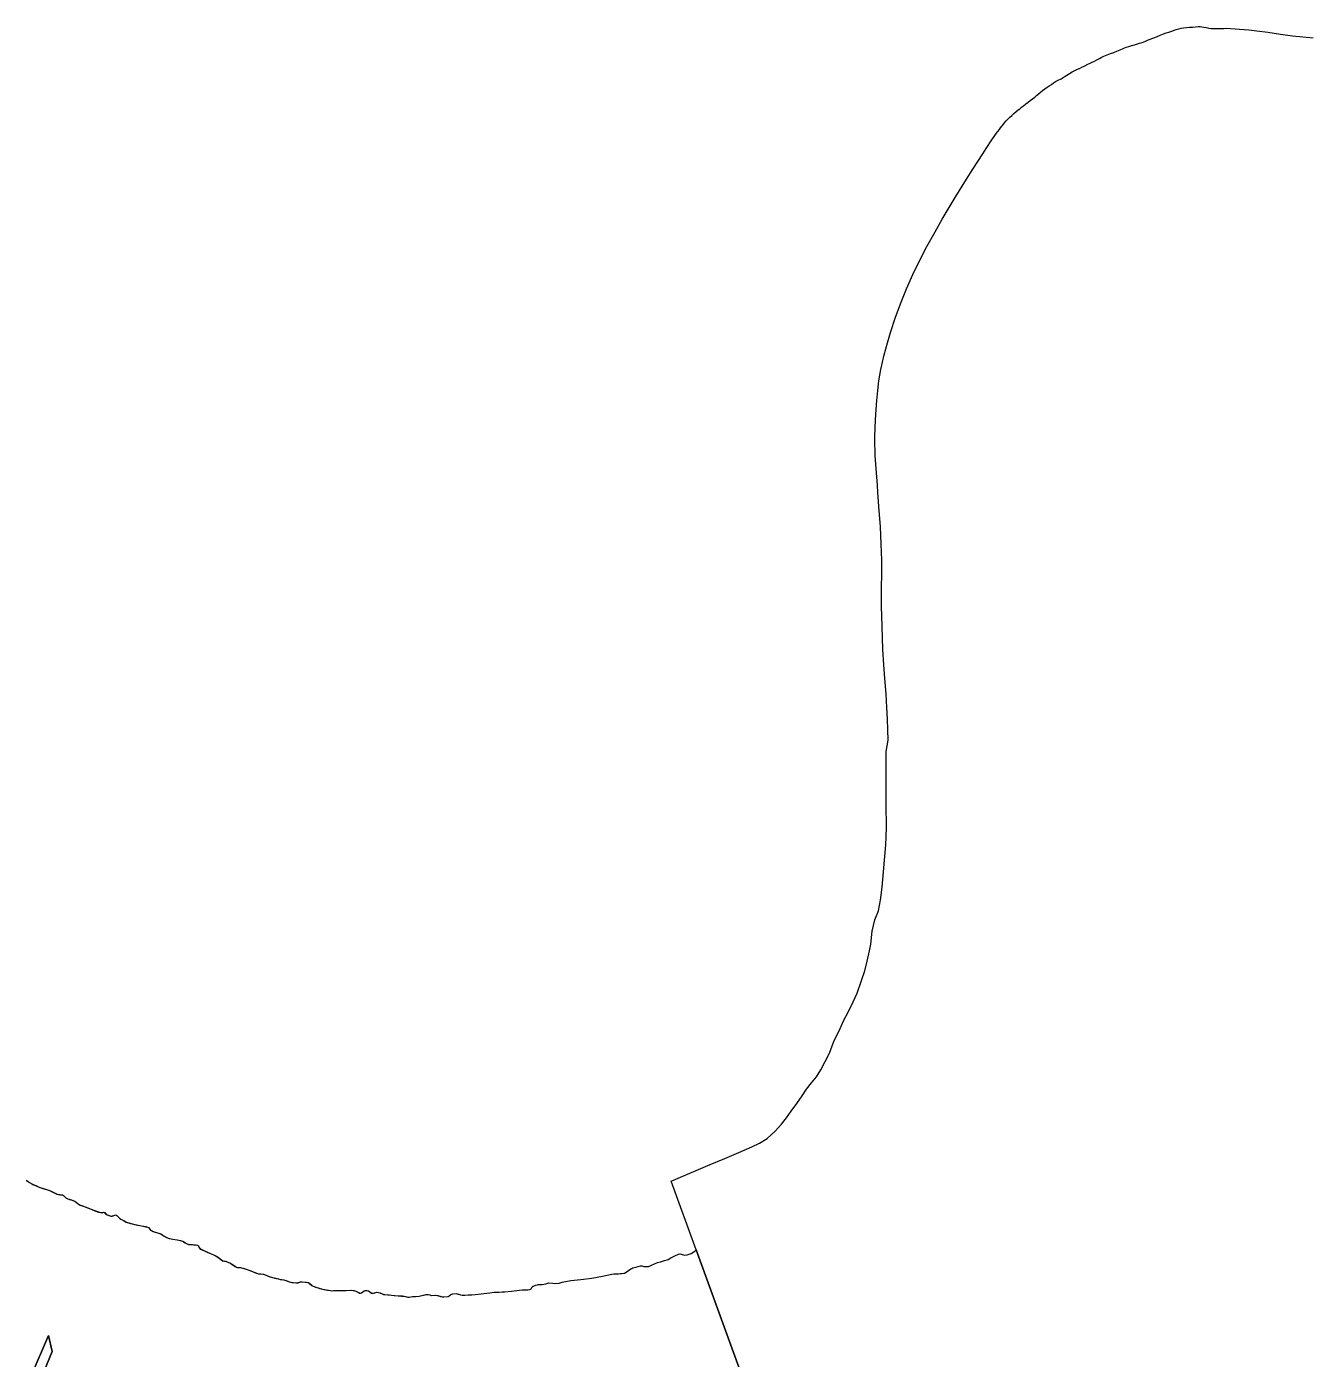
# Model space of a CAD drawing. Header units: inches. Extents: x 11258954 to 11313122, y 3645444 to 3695200.
# Drawn here: x 11302727 to 11306228, y 3668644 to 3672289 of the extents above; entities that cross this region are included whole.
import ezdxf

# ---------------------------------------------------------------- set-up
doc = ezdxf.new("R2010")
doc.units = ezdxf.units.IN
doc.header["$MEASUREMENT"] = 0
doc.layers.add('AnnexationHistory', color=183, linetype='Continuous')
doc.layers.add('ZipCode', color=108, linetype='Continuous')

msp = doc.modelspace()

# ---------------------------------------------------------------- linework, layer by layer
at = {"layer": 'AnnexationHistory'}
for points in [[(11304850.183, 3668139.417, 0), (11304558, 3668943.75, 0), (11304489.1235, 3669131.42, 0), (11304495.75, 3669134.375, 0), (11304533.75, 3669150.8125, 0), (11304564, 3669163.6875, 0), (11304596, 3669177.1875, 0), (11304636.125, 3669194.125, 0), (11304674.25, 3669210.3125, 0), (11304709.75, 3669225.8125, 0), (11304730.5, 3669235.6875, 0), (11304751.375, 3669248.6875, 0), (11304773.5, 3669268.25, 0), (11304791.25, 3669287.6875, 0), (11304804.5, 3669304.5625, 0), (11304817.75, 3669322.875, 0), (11304832.875, 3669344.3125, 0), (11304847.625, 3669364.6875, 0), (11304859.5, 3669383.625, 0), (11304872.625, 3669400.5, 0), (11304886.375, 3669416.8125, 0), (11304898.875, 3669436.5, 0), (11304921.875, 3669481.5625, 0), (11304925.375, 3669491.5, 0), (11304935, 3669516.1875, 0), (11304948.5, 3669542.9375, 0), (11304960.75, 3669570.25, 0), (11304973.875, 3669595.75, 0), (11304987.125, 3669621.8125, 0), (11304998, 3669645.875, 0), (11305009.75, 3669680.75, 0), (11305018.875, 3669706.875, 0), (11305025.25, 3669733, 0), (11305031.625, 3669761.625, 0), (11305035.25, 3669780.3125, 0), (11305039, 3669815.25, 0), (11305045.625, 3669846, 0), (11305056.25, 3669871, 0), (11305061.625, 3669900.4375, 0), (11305066.375, 3669935.5, 0), (11305076.375, 3670051.375, 0), (11305077.5, 3670073.75, 0), (11305078, 3670099.75, 0), (11305077.5, 3670161.75, 0), (11305077.5, 3670202.8125, 0), (11305077.5, 3670234.625, 0), (11305077.5, 3670272.1875, 0), (11305077.5, 3670306.875, 0), (11305082.125, 3670337.9375, 0), (11305081.375, 3670365.8125, 0), (11305080.5, 3670395.125, 0), (11305079.125, 3670426.625, 0), (11305077, 3670463.25, 0), (11305073.75, 3670506.625, 0), (11305070.625, 3670543.4375, 0), (11305068.125, 3670585.9375, 0), (11305065.75, 3670648.875, 0), (11305064.5, 3670704.0625, 0), (11305064.375, 3670755.625, 0), (11305064.75, 3670791.625, 0), (11305064.75, 3670830.0625, 0), (11305063.75, 3670873.3125, 0), (11305061.25, 3670922.0625, 0), (11305058, 3670965, 0), (11305054.375, 3671015, 0), (11305052.9065, 3671035.5, 0), (11305050.5, 3671069, 0), (11305047.375, 3671115.75, 0), (11305046.125, 3671160.3125, 0), (11305046.244, 3671165.6615, 0), (11305046.875, 3671194.0625, 0), (11305049, 3671229.4375, 0), (11305051.875, 3671266.375, 0), (11305054.125, 3671293.9375, 0), (11305057, 3671320.125, 0), (11305062.5, 3671351.0625, 0), (11305071.625, 3671391.1875, 0), (11305080.5, 3671424.6875, 0), (11305089.75, 3671455.5, 0), (11305101.875, 3671491.875, 0), (11305116.125, 3671530.5, 0), (11305133, 3671571.8125, 0), (11305150.125, 3671611.1875, 0), (11305166.875, 3671646.75, 0), (11305188.375, 3671687.6875, 0), (11305210.75, 3671728.25, 0), (11305230.5, 3671762.6875, 0), (11305265.455, 3671821.515, 0), (11305296.2495, 3671872.0385, 0), (11305313.75, 3671899.625, 0), (11305340.875, 3671941.1875, 0), (11305350.8445, 3671956.068, 0), (11305366.25, 3671979.0625, 0), (11305380.5, 3672000, 0), (11305382.5625, 3672002.3125, 0), (11305386.6565, 3672007.375, 0), (11305389.7815, 3672012.125, 0), (11305393.6875, 3672017.125, 0), (11305398.808, 3672023.599, 0), (11305399.125, 3672024, 0), (11305405.1875, 3672031.125, 0), (11305410.3125, 3672036.5625, 0), (11305415.2815, 3672041.3125, 0), (11305420.1875, 3672045.6875, 0), (11305426.3125, 3672051.125, 0), (11305432.719, 3672056.8125, 0), (11305438, 3672061.3125, 0), (11305442.0625, 3672064.5, 0), (11305447.1565, 3672068.5, 0), (11305452.594, 3672072.6875, 0), (11305459.094, 3672077.8125, 0), (11305465.1875, 3672082.5625, 0), (11305471, 3672087.125, 0), (11305476.9375, 3672091.6875, 0), (11305483.094, 3672096.5, 0), (11305488, 3672100.5, 0), (11305491.915, 3672103.848, 0), (11305492.5315, 3672104.375, 0), (11305498.25, 3672109.1875, 0), (11305504.4065, 3672114.125, 0), (11305510.7815, 3672118.875, 0), (11305516.9065, 3672123.1875, 0), (11305522.8125, 3672127.125, 0), (11305528.6875, 3672131.0625, 0), (11305534.875, 3672135.1875, 0), (11305540.219, 3672138.5, 0), (11305547.1565, 3672142.25, 0), (11305555.4065, 3672146.6875, 0), (11305563.8125, 3672151.5, 0), (11305571.125, 3672156.1875, 0), (11305578.094, 3672160.8125, 0), (11305585.219, 3672165.125, 0), (11305592.4375, 3672168.8125, 0), (11305599.844, 3672172.25, 0), (11305605.8125, 3672174.9375, 0), (11305612.1875, 3672178.0625, 0), (11305617.987, 3672181.0665, 0), (11305620.0315, 3672182.125, 0), (11305628.219, 3672186.3125, 0), (11305634.4065, 3672189.25, 0), (11305640.375, 3672192, 0), (11305646.4065, 3672194.9375, 0), (11305653.25, 3672198.5625, 0), (11305659.9375, 3672202.1875, 0), (11305665.219, 3672204.9375, 0), (11305672.0625, 3672207.9375, 0), (11305680.9065, 3672211.5625, 0), (11305690.219, 3672215.125, 0), (11305699.1565, 3672218.5, 0), (11305707.6875, 3672221.6875, 0), (11305716.625, 3672225.3125, 0), (11305725.25, 3672229, 0), (11305733.4375, 3672232.5, 0), (11305740.0315, 3672234.9375, 0), (11305748.4375, 3672237.3125, 0), (11305749.888, 3672237.7135, 0), (11305759.0625, 3672240.25, 0), (11305769.8125, 3672243.5, 0), (11305776.9375, 3672246, 0), (11305783.844, 3672248.6875, 0), (11305791.4375, 3672251.6875, 0), (11305799.0315, 3672254.6875, 0), (11305805.9375, 3672257.4375, 0), (11305811.219, 3672259.5, 0), (11305817.7815, 3672262.125, 0), (11305826.375, 3672265.5, 0), (11305835.219, 3672268.9375, 0), (11305842.625, 3672271.6875, 0), (11305849.875, 3672274.1875, 0), (11305858.0315, 3672276.9375, 0), (11305864.219, 3672279, 0), (11305869.7815, 3672280.75, 0), (11305873.625, 3672281.9375, 0), (11305877.5315, 3672283.0625, 0), (11305883.219, 3672284.5625, 0), (11305889.4375, 3672285.9375, 0), (11305898.094, 3672287, 0), (11305906.094, 3672287.1875, 0), (11305914.625, 3672287.5, 0), (11305922.6875, 3672288.25, 0), (11305930.3125, 3672288.9375, 0), (11305935.844, 3672288.9375, 0), (11305940, 3672288.25, 0), (11305945.719, 3672287.3125, 0), (11305951.844, 3672286.3125, 0), (11305958.9065, 3672285.1875, 0), (11305965.469, 3672284.3125, 0), (11305972.4375, 3672283.75, 0), (11305982.9375, 3672283.5, 0), (11305992.969, 3672283.6875, 0), (11305999.844, 3672284.125, 0), (11306000, 3672284.125, 0), (11306006.8125, 3672284.375, 0), (11306043.3125, 3672282.125, 0), (11306068.1875, 3672280.125, 0), (11306090.0625, 3672277.6875, 0), (11306120.6875, 3672273.5, 0), (11306154.75, 3672268.625, 0), (11306188.0315, 3672264.25, 0), (11306215.75, 3672261.1875, 0), (11306244.25, 3672258.25, 0)], [(11302725.95, 3669134.8, 0), (11302734.85, 3669128.1, 0), (11302741.9125, 3669124.2445, 0), (11302744.5345, 3669122.8125, 0), (11302761.8445, 3669115.1605, 0), (11302771.783, 3669111.752, 0), (11302784.5565, 3669108.258, 0), (11302788.4005, 3669106.946, 0), (11302794.778, 3669104.0625, 0), (11302801.578, 3669100.6615, 0), (11302807.3235, 3669097.664, 0), (11302810.8915, 3669096.2225, 0), (11302817.6685, 3669094.9805, 0), (11302824.65, 3669094.5, 0), (11302828.0445, 3669092.12, 0), (11302830.775, 3669089.4625, 0), (11302834.3445, 3669085.988, 0), (11302839.5705, 3669083.0875, 0), (11302844.7715, 3669081.7875, 0), (11302848.582, 3669080.908, 0), (11302854.0595, 3669078.74, 0), (11302858.642, 3669076.7325, 0), (11302860.803, 3669075.5675, 0), (11302863.227, 3669073.6285, 0), (11302867.8815, 3669069.9865, 0), (11302873.503, 3669066.54, 0), (11302886.95, 3669061.22, 0), (11302903.5335, 3669055.2375, 0), (11302918.5735, 3669049.4085, 0), (11302926.5745, 3669046.8725, 0), (11302934.8685, 3669045.743, 0), (11302937.858, 3669046.803, 0), (11302940.6415, 3669045.7365, 0), (11302944.0025, 3669042.8475, 0), (11302947.003, 3669040.0975, 0), (11302957.3425, 3669036.4945, 0), (11302959.5495, 3669036.2115, 0), (11302961.929, 3669036.58, 0), (11302963.294, 3669037.058, 0), (11302970.7, 3669039.65, 0), (11302974.0015, 3669038.2995, 0), (11302975.1145, 3669037.13, 0), (11302979.3585, 3669032.6735, 0), (11302981.387, 3669030.5435, 0), (11302984.931, 3669027.7205, 0), (11302990.1135, 3669025.4665, 0), (11302994.5845, 3669022.839, 0), (11302999.567, 3669019.705, 0), (11303011.4395, 3669016.3355, 0), (11303023.956, 3669013.0175, 0), (11303058, 3669006, 0), (11303060.45, 3669004.65, 0), (11303061.124, 3669003.903, 0), (11303065.4055, 3668999.07, 0), (11303068.328, 3668996.5105, 0), (11303073.089, 3668994.1255, 0), (11303094.012, 3668987.72, 0), (11303098.2885, 3668984.7595, 0), (11303103.4, 3668981.55, 0), (11303114.347, 3668975.875, 0), (11303127.374, 3668972.804, 0), (11303139.1565, 3668971.068, 0), (11303146.9565, 3668969.4915, 0), (11303154.01, 3668967.634, 0), (11303156.448, 3668966.004, 0), (11303160.621, 3668963.3365, 0), (11303165.7215, 3668960.635, 0), (11303172.367, 3668958.918, 0), (11303194.2, 3668957.05, 0), (11303195.6985, 3668955.7435, 0), (11303196.505, 3668954.7045, 0), (11303199.0055, 3668950.1585, 0), (11303200.9665, 3668947.4275, 0), (11303204.053, 3668945.4475, 0), (11303223.3435, 3668936.9, 0), (11303238.03, 3668930.473, 0), (11303250.9375, 3668923.6445, 0), (11303256.792, 3668919.207, 0), (11303263.397, 3668913.7085, 0), (11303267.632, 3668913.0095, 0), (11303272.0805, 3668912.6505, 0), (11303275.6075, 3668911.2055, 0), (11303285.4645, 3668906.538, 0), (11303292.1575, 3668902.454, 0), (11303297.455, 3668898.6095, 0), (11303301.0395, 3668896.4825, 0), (11303304.853, 3668895.8635, 0), (11303311.95, 3668895.95, 0), (11303320.8025, 3668893.3125, 0), (11303329.8835, 3668890.5055, 0), (11303360.8, 3668878.45, 0), (11303367.236, 3668878.066, 0), (11303377.2715, 3668876.366, 0), (11303390.3565, 3668871.275, 0), (11303405.7325, 3668866.7955, 0), (11303415.0595, 3668864.3805, 0), (11303418.5305, 3668863.681, 0), (11303425.179, 3668862.9965, 0), (11303430.2815, 3668861.7995, 0), (11303436.8865, 3668859.8405, 0), (11303443.0915, 3668857.7225, 0), (11303448.962, 3668855.897, 0), (11303456.759, 3668854.393, 0), (11303463.5685, 3668853.6865, 0), (11303467.0305, 3668853.576, 0), (11303476.107, 3668856.035, 0), (11303480.8315, 3668856.566, 0), (11303489.0845, 3668855.829, 0), (11303496.5505, 3668854.5155, 0), (11303501.191, 3668852.2105, 0), (11303505.5975, 3668847.9435, 0), (11303507.2735, 3668846.321, 0), (11303510.2885, 3668844.8045, 0), (11303517.6455, 3668841.431, 0), (11303527.188, 3668838.756, 0), (11303540.033, 3668835.911, 0), (11303549.5685, 3668833.8495, 0), (11303558.3935, 3668832.5405, 0), (11303562.2935, 3668832.0145, 0), (11303566.5775, 3668832.573, 0), (11303571.5305, 3668833.0195, 0), (11303612.217, 3668833.395, 0), (11303620.4075, 3668832.8355, 0), (11303622.933, 3668832.443, 0), (11303630.8645, 3668829.4465, 0), (11303635.2945, 3668826.902, 0), (11303638.3685, 3668825.4885, 0), (11303640.2125, 3668825.347, 0), (11303643.316, 3668826.712, 0), (11303646.075, 3668828.8415, 0), (11303650.1525, 3668831.707, 0), (11303655.1725, 3668832.419, 0), (11303661.9915, 3668831.6345, 0), (11303665.783, 3668828.892, 0), (11303667.4105, 3668827.613, 0), (11303670.5275, 3668825.842, 0), (11303672.6775, 3668825.445, 0), (11303674.553, 3668825.7855, 0), (11303679.061, 3668826.51, 0), (11303685.35, 3668828.4, 0), (11303692.779, 3668826.233, 0), (11303699.303, 3668823.789, 0), (11303705.2535, 3668822.1175, 0), (11303743.0205, 3668817.89, 0), (11303752.4915, 3668817.7235, 0), (11303761.8075, 3668816.276, 0), (11303769.031, 3668814.784, 0), (11303773.103, 3668814.581, 0), (11303782.05, 3668816.05, 0), (11303790.15, 3668816.2585, 0), (11303800.3725, 3668817.584, 0), (11303818.6855, 3668821.412, 0), (11303824.9515, 3668821.63, 0), (11303829.365, 3668820.848, 0), (11303834.0575, 3668819.42, 0), (11303844.733, 3668819.5865, 0), (11303853.9625, 3668818.318, 0), (11303857.572, 3668817.3065, 0), (11303863.131, 3668815.5015, 0), (11303867.514, 3668815.126, 0), (11303879.95, 3668816.75, 0), (11303882.002, 3668818.327, 0), (11303886.5715, 3668821.677, 0), (11303892.8, 3668823.95, 0), (11303901.5465, 3668824.2, 0), (11303906.517, 3668823.1615, 0), (11303909.176, 3668822.606, 0), (11303913.7285, 3668820.679, 0), (11303917.6795, 3668820.0335, 0), (11303925.138, 3668820.3135, 0), (11303934.2425, 3668820.605, 0), (11303944.591, 3668820.96, 0), (11303953.103, 3668821.4085, 0), (11303993.441, 3668826.827, 0), (11304005.5305, 3668828.17, 0), (11304013.3775, 3668827.8915, 0), (11304018.869, 3668828.553, 0), (11304027.428, 3668828.757, 0), (11304033.954, 3668829.25, 0), (11304052.6555, 3668830.7535, 0), (11304060.049, 3668831.4495, 0), (11304074.789, 3668833.4815, 0), (11304081.7235, 3668834.2115, 0), (11304089.473, 3668834.8395, 0), (11304096.9985, 3668834.85, 0), (11304102.9425, 3668835.6335, 0), (11304106.4655, 3668837.601, 0), (11304109.2975, 3668842.474, 0), (11304111.727, 3668844.882, 0), (11304117.5445, 3668846.803, 0), (11304118.655, 3668847.1545, 0), (11304123.9695, 3668848.563, 0), (11304125.997, 3668848.95, 0), (11304136.4005, 3668849.3395, 0), (11304146.3025, 3668851.188, 0), (11304155, 3668853.4485, 0), (11304165.8755, 3668852.687, 0), (11304174.424, 3668852.0295, 0), (11304182.6965, 3668853.1125, 0), (11304191.2955, 3668855.4425, 0), (11304195.8, 3668856.8, 0), (11304214.6925, 3668859.7015, 0), (11304242.0055, 3668862.7615, 0), (11304272.4215, 3668866.3895, 0), (11304301.4985, 3668871.947, 0), (11304327.161, 3668877.394, 0), (11304332.187, 3668878.0405, 0), (11304339.6225, 3668878.407, 0), (11304349.564, 3668879.008, 0), (11304354.537, 3668879.3635, 0), (11304359.503, 3668880.0545, 0), (11304361.953, 3668880.4995, 0), (11304366.6805, 3668882.631, 0), (11304378.752, 3668891.951, 0), (11304381.6085, 3668893.284, 0), (11304384.646, 3668894.7015, 0), (11304392.334, 3668896.7875, 0), (11304398.984, 3668898.534, 0), (11304405.5025, 3668900.1115, 0), (11304409.05, 3668900.65, 0), (11304414.75, 3668898.35, 0), (11304417.4805, 3668898.211, 0), (11304422.437, 3668897.959, 0), (11304427.4905, 3668898.0425, 0), (11304451.8095, 3668909.043, 0), (11304460, 3668911.5, 0), (11304471, 3668914.75, 0), (11304478, 3668916.25, 0), (11304481, 3668917.5, 0), (11304488, 3668922.5, 0), (11304499, 3668927.25, 0), (11304509, 3668931.75, 0), (11304513, 3668932.75, 0), (11304523, 3668930, 0), (11304526, 3668929.5, 0), (11304533, 3668930.25, 0), (11304541, 3668932.75, 0), (11304544, 3668934.25, 0), (11304554, 3668940.75, 0), (11304558, 3668943.75, 0), (11304850.183, 3668139.417, 0)]]:
    msp.add_polyline3d(points, dxfattribs=at)
at = {"layer": 'ZipCode'}
for points in [[(11302726, 3669134.75, 0), (11302735, 3669128, 0), (11302743, 3669123.25, 0), (11302754, 3669118.75, 0), (11302763, 3669114.5, 0), (11302773, 3669111.5, 0), (11302784, 3669108.5, 0), (11302790, 3669106.5, 0), (11302799, 3669101.75, 0), (11302810, 3669096.5, 0), (11302819, 3669094.75, 0), (11302825, 3669094.5, 0), (11302828, 3669092.75, 0), (11302835, 3669085.25, 0), (11302840, 3669083, 0), (11302850, 3669080.75, 0), (11302860, 3669076, 0), (11302867, 3669070.5, 0), (11302872, 3669067, 0), (11302883, 3669063, 0), (11302894, 3669058.5, 0), (11302904, 3669055, 0), (11302914, 3669051, 0), (11302924, 3669047.25, 0), (11302934, 3669045.5, 0), (11302938, 3669046.75, 0), (11302941, 3669045.5, 0), (11302947, 3669040, 0), (11302958, 3669036.25, 0), (11302961, 3669036.25, 0), (11302971, 3669039.75, 0), (11302974, 3669038.25, 0), (11302982, 3669030, 0), (11302985, 3669027.75, 0), (11302989, 3669026.25, 0), (11302998, 3669021, 0), (11303000, 3669019.5, 0), (11303022, 3669013.5, 0), (11303031, 3669011.25, 0), (11303041, 3669009.5, 0), (11303053, 3669007.5, 0), (11303058, 3669006, 0), (11303060, 3669004.75, 0), (11303065, 3669000, 0), (11303066, 3668997.75, 0), (11303071, 3668995, 0), (11303079, 3668992.25, 0), (11303089, 3668989.5, 0), (11303095, 3668987, 0), (11303103, 3668981.5, 0), (11303110, 3668977.5, 0), (11303117, 3668975, 0), (11303127, 3668972.75, 0), (11303139, 3668971.25, 0), (11303148, 3668969.25, 0), (11303156, 3668966.5, 0), (11303164, 3668961.5, 0), (11303170, 3668959, 0), (11303181, 3668958.5, 0), (11303191, 3668957.75, 0), (11303194, 3668957, 0), (11303196, 3668955.25, 0), (11303200, 3668948.25, 0), (11303202, 3668946.25, 0), (11303212, 3668942.25, 0), (11303221, 3668938, 0), (11303232, 3668933.25, 0), (11303243, 3668928.25, 0), (11303253, 3668922.25, 0), (11303263, 3668913.75, 0), (11303266, 3668912.75, 0), (11303269, 3668913.25, 0), (11303273, 3668912.5, 0), (11303283, 3668908, 0), (11303289, 3668904.5, 0), (11303298, 3668898.25, 0), (11303301, 3668896.5, 0), (11303304, 3668895.75, 0), (11303312, 3668896, 0), (11303319, 3668893.75, 0), (11303330, 3668890.5, 0), (11303340, 3668886.5, 0), (11303353, 3668881.5, 0), (11303361, 3668878.5, 0), (11303365, 3668878.5, 0), (11303375, 3668877, 0), (11303379, 3668876, 0), (11303392, 3668870.5, 0), (11303405, 3668867, 0), (11303416, 3668864.25, 0), (11303420, 3668863.25, 0), (11303425, 3668863, 0), (11303433, 3668861.25, 0), (11303443, 3668857.5, 0), (11303452, 3668854.75, 0), (11303466, 3668853.5, 0), (11303470, 3668853.75, 0), (11303476, 3668856.25, 0), (11303480, 3668856.5, 0), (11303492, 3668855.5, 0), (11303498, 3668854.25, 0), (11303501, 3668852.25, 0), (11303507, 3668846.25, 0), (11303517, 3668841.5, 0), (11303527, 3668838.75, 0), (11303527.5625, 3668838.625, 0), (11303537, 3668836.75, 0), (11303547, 3668834.25, 0), (11303558, 3668832.5, 0), (11303562, 3668832, 0), (11303570, 3668833, 0), (11303574, 3668833, 0), (11303579, 3668832.5, 0), (11303589, 3668832.25, 0), (11303597, 3668833, 0), (11303601, 3668832.75, 0), (11303615, 3668833.5, 0), (11303623, 3668832.5, 0), (11303632, 3668829.25, 0), (11303637, 3668825.75, 0), (11303640, 3668825.25, 0), (11303643, 3668826.25, 0), (11303650, 3668831.5, 0), (11303653, 3668832.5, 0), (11303658, 3668832.5, 0), (11303662, 3668831.5, 0), (11303669, 3668826, 0), (11303673, 3668825.5, 0), (11303676, 3668825.75, 0), (11303685, 3668828.5, 0), (11303694, 3668826, 0), (11303703, 3668822.25, 0), (11303718, 3668820.75, 0), (11303732, 3668819.25, 0), (11303745, 3668817.75, 0), (11303755, 3668817.75, 0), (11303768, 3668815, 0), (11303772, 3668814.5, 0), (11303782, 3668816, 0), (11303788, 3668816, 0), (11303800, 3668817.5, 0), (11303812, 3668820.25, 0), (11303821, 3668821.75, 0), (11303826, 3668821.5, 0), (11303830, 3668820.75, 0), (11303833, 3668819.5, 0), (11303844, 3668819.75, 0), (11303851, 3668819, 0), (11303859, 3668816.75, 0), (11303863, 3668815.5, 0), (11303867, 3668815, 0), (11303879.95, 3668816.75, 0), (11303882.002, 3668818.327, 0), (11303886.5715, 3668821.677, 0), (11303892.8, 3668823.95, 0), (11303901.5465, 3668824.2, 0), (11303906.517, 3668823.1615, 0), (11303909.176, 3668822.606, 0), (11303913.7285, 3668820.679, 0), (11303917.6795, 3668820.0335, 0), (11303925.138, 3668820.3135, 0), (11303934.2425, 3668820.605, 0), (11303944.591, 3668820.96, 0), (11303953.103, 3668821.4085, 0), (11303993.441, 3668826.827, 0), (11304005.5305, 3668828.17, 0), (11304013.3775, 3668827.8915, 0), (11304018.869, 3668828.553, 0), (11304027.428, 3668828.757, 0), (11304033.954, 3668829.25, 0), (11304052.6555, 3668830.7535, 0), (11304060.049, 3668831.4495, 0), (11304074.789, 3668833.4815, 0), (11304081.7235, 3668834.2115, 0), (11304089.473, 3668834.8395, 0), (11304097.158, 3668834.8325, 0), (11304102.9425, 3668835.6335, 0), (11304106.4655, 3668837.601, 0), (11304109.2975, 3668842.474, 0), (11304111.727, 3668844.882, 0), (11304117.5445, 3668846.803, 0), (11304118.655, 3668847.1545, 0), (11304123.9695, 3668848.563, 0), (11304125.997, 3668848.95, 0), (11304136.4005, 3668849.3395, 0), (11304146.3025, 3668851.188, 0), (11304154.74, 3668853.413, 0), (11304165.8755, 3668852.687, 0), (11304174.424, 3668852.0295, 0), (11304182.6965, 3668853.1125, 0), (11304191.2955, 3668855.4425, 0), (11304195.8, 3668856.8, 0), (11304206.0275, 3668858.3705, 0), (11304214.6925, 3668859.7015, 0), (11304242.0055, 3668862.7615, 0), (11304272.4215, 3668866.3895, 0), (11304301.4985, 3668871.947, 0), (11304327.161, 3668877.394, 0), (11304332.187, 3668878.0405, 0), (11304339.6225, 3668878.407, 0), (11304345, 3668878.75, 0), (11304349.564, 3668879.008, 0), (11304354.537, 3668879.3635, 0), (11304359.503, 3668880.0545, 0), (11304361.953, 3668880.4995, 0), (11304366.6805, 3668882.631, 0), (11304378.752, 3668891.951, 0), (11304381.6085, 3668893.284, 0), (11304384.646, 3668894.7015, 0), (11304392.334, 3668896.7875, 0), (11304398.984, 3668898.534, 0), (11304405.5025, 3668900.1115, 0), (11304409.05, 3668900.65, 0), (11304414.75, 3668898.35, 0), (11304417.4805, 3668898.211, 0), (11304422.437, 3668897.959, 0), (11304427.4905, 3668898.0425, 0), (11304451.8095, 3668909.043, 0), (11304460, 3668911.5, 0), (11304471, 3668914.75, 0), (11304478, 3668916.25, 0), (11304481, 3668917.5, 0), (11304488, 3668922.5, 0), (11304499, 3668927.25, 0), (11304509, 3668931.75, 0), (11304513, 3668932.75, 0), (11304523, 3668930, 0), (11304526, 3668929.5, 0), (11304533, 3668930.25, 0), (11304541, 3668932.75, 0), (11304544, 3668934.25, 0), (11304554, 3668940.75, 0), (11304558, 3668943.75, 0), (11304489.1235, 3669131.42, 0), (11304495.75, 3669134.375, 0), (11304533.75, 3669150.8125, 0), (11304564, 3669163.6875, 0), (11304596, 3669177.1875, 0), (11304636.125, 3669194.125, 0), (11304674.25, 3669210.3125, 0), (11304709.75, 3669225.8125, 0), (11304730.5, 3669235.6875, 0), (11304751.375, 3669248.6875, 0), (11304773.5, 3669268.25, 0), (11304791.25, 3669287.6875, 0), (11304804.5, 3669304.5625, 0), (11304817.75, 3669322.875, 0), (11304832.875, 3669344.3125, 0), (11304847.625, 3669364.6875, 0), (11304859.5, 3669383.625, 0), (11304872.625, 3669400.5, 0), (11304886.375, 3669416.8125, 0), (11304898.875, 3669436.5, 0), (11304921.875, 3669481.5625, 0), (11304925.375, 3669491.5, 0), (11304935, 3669516.1875, 0), (11304948.5, 3669542.9375, 0), (11304960.75, 3669570.25, 0), (11304973.875, 3669595.75, 0), (11304987.125, 3669621.8125, 0), (11304998, 3669645.875, 0), (11305009.75, 3669680.75, 0), (11305018.875, 3669706.875, 0), (11305025.25, 3669733, 0), (11305031.625, 3669761.625, 0), (11305035.25, 3669780.3125, 0), (11305039, 3669815.25, 0), (11305045.625, 3669846, 0), (11305056.25, 3669871, 0), (11305061.625, 3669900.4375, 0), (11305066.375, 3669935.5, 0), (11305076.375, 3670051.375, 0), (11305077.5, 3670073.75, 0), (11305078, 3670099.75, 0), (11305077.5, 3670161.75, 0), (11305077.5, 3670202.8125, 0), (11305077.5, 3670234.625, 0), (11305077.5, 3670272.1875, 0), (11305077.5, 3670306.875, 0), (11305082.125, 3670337.9375, 0), (11305081.375, 3670365.8125, 0), (11305080.5, 3670395.125, 0), (11305079.125, 3670426.625, 0), (11305077, 3670463.25, 0), (11305073.75, 3670506.625, 0), (11305070.625, 3670543.4375, 0), (11305068.125, 3670585.9375, 0), (11305065.75, 3670648.875, 0), (11305064.5, 3670704.0625, 0), (11305064.375, 3670755.625, 0), (11305064.75, 3670791.625, 0), (11305064.75, 3670830.0625, 0), (11305063.75, 3670873.3125, 0), (11305061.25, 3670922.0625, 0), (11305058, 3670965, 0), (11305054.375, 3671015, 0), (11305052.9065, 3671035.5, 0), (11305050.5, 3671069, 0), (11305047.375, 3671115.75, 0), (11305046.125, 3671160.3125, 0), (11305046.244, 3671165.6615, 0), (11305046.875, 3671194.0625, 0), (11305049, 3671229.4375, 0), (11305051.875, 3671266.375, 0), (11305054.125, 3671293.9375, 0), (11305057, 3671320.125, 0), (11305062.5, 3671351.0625, 0), (11305071.625, 3671391.1875, 0), (11305080.5, 3671424.6875, 0), (11305089.75, 3671455.5, 0), (11305101.875, 3671491.875, 0), (11305116.125, 3671530.5, 0), (11305133, 3671571.8125, 0), (11305150.125, 3671611.1875, 0), (11305166.875, 3671646.75, 0), (11305188.375, 3671687.6875, 0), (11305210.75, 3671728.25, 0), (11305230.5, 3671762.6875, 0), (11305265.455, 3671821.515, 0), (11305296.2495, 3671872.0385, 0), (11305313.75, 3671899.625, 0), (11305340.875, 3671941.1875, 0), (11305350.8445, 3671956.068, 0), (11305366.25, 3671979.0625, 0), (11305380.5, 3672000, 0), (11305382.5625, 3672002.3125, 0), (11305386.6565, 3672007.375, 0), (11305389.7815, 3672012.125, 0), (11305393.6875, 3672017.125, 0), (11305398.808, 3672023.599, 0), (11305399.125, 3672024, 0), (11305405.1875, 3672031.125, 0), (11305410.3125, 3672036.5625, 0), (11305415.2815, 3672041.3125, 0), (11305420.1875, 3672045.6875, 0), (11305426.3125, 3672051.125, 0), (11305432.719, 3672056.8125, 0), (11305438, 3672061.3125, 0), (11305442.0625, 3672064.5, 0), (11305447.1565, 3672068.5, 0), (11305452.594, 3672072.6875, 0), (11305459.094, 3672077.8125, 0), (11305465.1875, 3672082.5625, 0), (11305471, 3672087.125, 0), (11305476.9375, 3672091.6875, 0), (11305483.094, 3672096.5, 0), (11305488, 3672100.5, 0), (11305491.915, 3672103.848, 0), (11305492.5315, 3672104.375, 0), (11305498.25, 3672109.1875, 0), (11305504.4065, 3672114.125, 0), (11305510.7815, 3672118.875, 0), (11305516.9065, 3672123.1875, 0), (11305522.8125, 3672127.125, 0), (11305528.6875, 3672131.0625, 0), (11305534.875, 3672135.1875, 0), (11305540.219, 3672138.5, 0), (11305547.1565, 3672142.25, 0), (11305555.4065, 3672146.6875, 0), (11305563.8125, 3672151.5, 0), (11305571.125, 3672156.1875, 0), (11305578.094, 3672160.8125, 0), (11305585.219, 3672165.125, 0), (11305592.4375, 3672168.8125, 0), (11305599.844, 3672172.25, 0), (11305605.8125, 3672174.9375, 0), (11305612.1875, 3672178.0625, 0), (11305617.987, 3672181.0665, 0), (11305620.0315, 3672182.125, 0), (11305628.219, 3672186.3125, 0), (11305634.4065, 3672189.25, 0), (11305640.375, 3672192, 0), (11305646.4065, 3672194.9375, 0), (11305653.25, 3672198.5625, 0), (11305659.9375, 3672202.1875, 0), (11305665.219, 3672204.9375, 0), (11305672.0625, 3672207.9375, 0), (11305680.9065, 3672211.5625, 0), (11305690.219, 3672215.125, 0), (11305699.1565, 3672218.5, 0), (11305707.6875, 3672221.6875, 0), (11305716.625, 3672225.3125, 0), (11305725.25, 3672229, 0), (11305733.4375, 3672232.5, 0), (11305740.0315, 3672234.9375, 0), (11305748.4375, 3672237.3125, 0), (11305749.888, 3672237.7135, 0), (11305759.0625, 3672240.25, 0), (11305769.8125, 3672243.5, 0), (11305776.9375, 3672246, 0), (11305783.844, 3672248.6875, 0), (11305791.4375, 3672251.6875, 0), (11305799.0315, 3672254.6875, 0), (11305805.9375, 3672257.4375, 0), (11305811.219, 3672259.5, 0), (11305817.7815, 3672262.125, 0), (11305826.375, 3672265.5, 0), (11305835.219, 3672268.9375, 0), (11305842.625, 3672271.6875, 0), (11305849.875, 3672274.1875, 0), (11305858.0315, 3672276.9375, 0), (11305864.219, 3672279, 0), (11305869.7815, 3672280.75, 0), (11305873.625, 3672281.9375, 0), (11305877.5315, 3672283.0625, 0), (11305883.219, 3672284.5625, 0), (11305889.4375, 3672285.9375, 0), (11305898.094, 3672287, 0), (11305906.094, 3672287.1875, 0), (11305914.625, 3672287.5, 0), (11305922.6875, 3672288.25, 0), (11305930.3125, 3672288.9375, 0), (11305935.844, 3672288.9375, 0), (11305940, 3672288.25, 0), (11305945.719, 3672287.3125, 0), (11305951.844, 3672286.3125, 0), (11305958.9065, 3672285.1875, 0), (11305965.469, 3672284.3125, 0), (11305972.4375, 3672283.75, 0), (11305982.9375, 3672283.5, 0), (11305992.969, 3672283.6875, 0), (11305999.844, 3672284.125, 0), (11306000, 3672284.125, 0), (11306006.8125, 3672284.375, 0), (11306043.3125, 3672282.125, 0), (11306068.1875, 3672280.125, 0), (11306090.0625, 3672277.6875, 0), (11306120.6875, 3672273.5, 0), (11306154.75, 3672268.625, 0), (11306188.0315, 3672264.25, 0), (11306215.75, 3672261.1875, 0), (11306244.25, 3672258.25, 0)], [(11302761.625, 3668579.3125, 0), (11302797.125, 3668666.125, 0), (11302786.625, 3668709.8125, 0), (11302736.5, 3668592.875, 0)], [(11302736.5, 3668592.875, 0), (11302786.625, 3668709.8125, 0), (11302797.125, 3668666.125, 0), (11302761.625, 3668579.3125, 0)]]:
    msp.add_polyline3d(points, dxfattribs=at)

doc.saveas('drawing.dxf')
